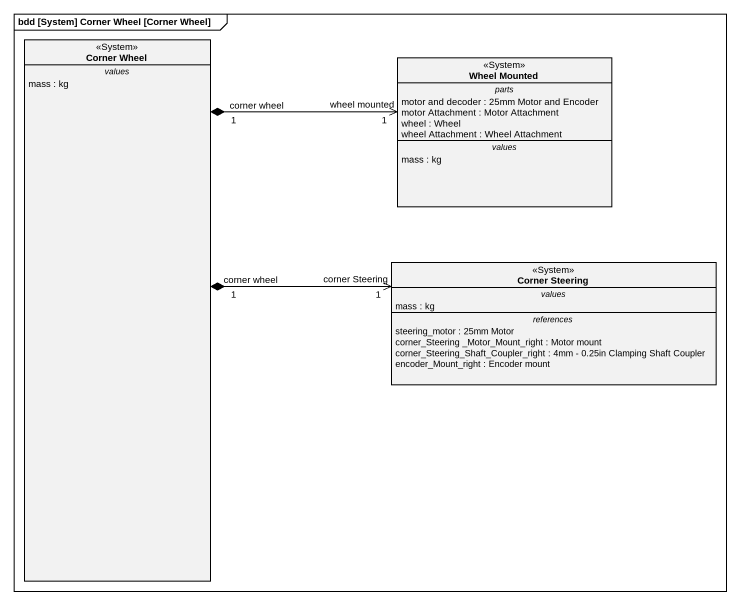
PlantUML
@startuml
mainframe bdd [System] Corner Wheel [Corner Wheel]
hide circle
hide empty members
class "Corner Wheel" as Corner_Wheel <<System>> {
  -- values --
  mass : kg
}
class "Wheel Mounted" as Wheel_Mounted <<System>> {
  -- parts --
  motor and decoder : 25mm Motor and Encoder
  motor Attachment : Motor Attachment
  wheel : Wheel
  wheel Attachment : Wheel Attachment
  -- values --
  mass : kg
}
class "Corner Steering" as Corner_Steering <<System>> {
  -- values --
  mass : kg
  -- references --
  steering_motor : 25mm Motor
  corner_Steering _Motor_Mount_right : Motor mount
  corner_Steering_Shaft_Coupler_right : 4mm - 0.25in Clamping Shaft Coupler
  encoder_Mount_right : Encoder mount
}
Corner_Wheel "1" *-right-> "wheel mounted\n1" Wheel_Mounted : corner wheel
Corner_Wheel "1" *-right-> "corner Steering\n1" Corner_Steering : corner wheel
@enduml
